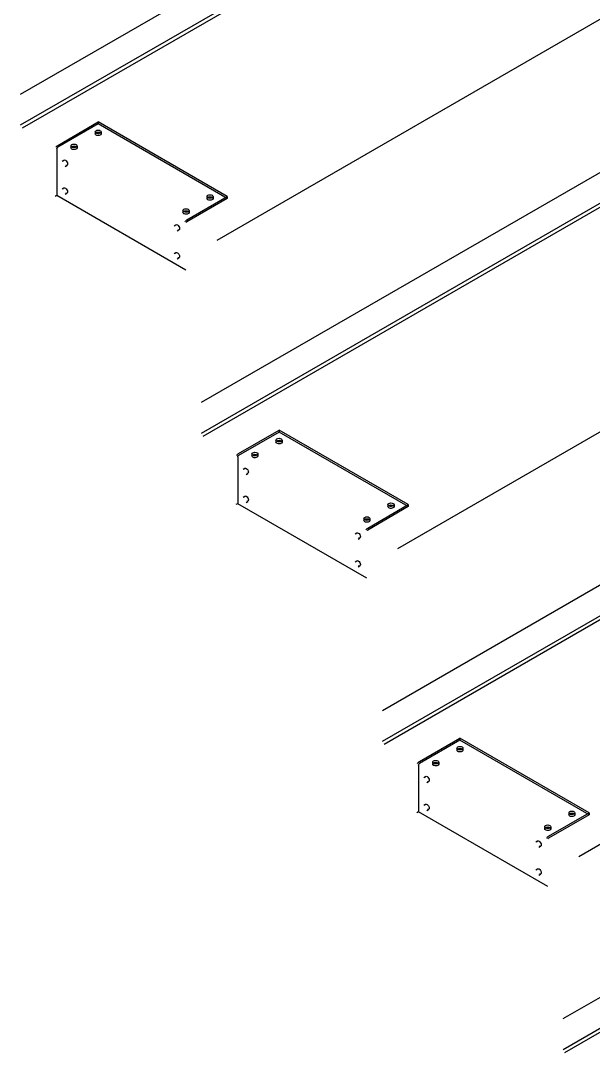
# Model space of a CAD drawing. Extents: x 0 to 316, y 0 to 723.
# Drawn here: x 89.2 to 183.2, y 23.4 to 192.9 of the extents above; entities that cross this region are included whole.
import ezdxf

# ---------------------------------------------------------------- set-up
doc = ezdxf.new("R2010")
doc.units = 0
doc.layers.get('0').update_dxf_attribs({"linetype": 'CONTINUOUS'})

msp = doc.modelspace()

# ---------------------------------------------------------------- linework, layer by layer
at = {"color": 253}
for p, q in [((89.1716, 180.847), (181.096, 233.919)), ((89.1716, 175.785), (181.096, 228.858)), ((89.4539, 175.295), (181.379, 228.367)), ((121.416, 156.843), (213.34, 209.915)), ((118.87, 130.225), (210.794, 183.297)), ((118.87, 125.162), (210.794, 178.235)), ((119.154, 124.672), (211.077, 177.745)), ((95.2528, 172.437), (101.901, 176.276)), ((101.901, 175.948), (95.2528, 172.111)), ((101.4, 174.643), (101.4, 174.315)), ((123.112, 164.028), (101.901, 176.276)), ((101.901, 176.276), (101.901, 175.948)), ((123.112, 163.701), (101.901, 175.948)), ((102.399, 174.643), (102.399, 174.315)), ((95.1107, 171.866), (95.1107, 164.192)), ((97.4397, 172.357), (97.4397, 172.029)), ((98.4402, 172.357), (98.4402, 172.029)), ((95.9926, 169.849), (96.2752, 170.013)), ((96.4928, 168.983), (96.7754, 169.147)), ((95.9926, 165.278), (96.2752, 165.44)), ((96.4928, 164.411), (96.7754, 164.575)), ((95.1107, 164.192), (94.8284, 164.028)), ((116.324, 151.944), (95.1107, 164.192)), ((116.466, 160.19), (123.112, 164.028)), ((123.112, 163.701), (116.466, 159.863)), ((119.785, 164.028), (119.785, 163.701)), ((120.785, 164.028), (120.785, 163.701)), ((123.112, 164.028), (123.112, 163.701)), ((115.824, 161.742), (115.824, 161.415)), ((116.824, 161.742), (116.824, 161.415)), ((114.377, 159.235), (114.661, 159.398)), ((114.877, 158.37), (115.16, 158.532)), ((151.114, 106.221), (243.038, 159.293)), ((114.377, 154.663), (114.661, 154.827)), ((114.877, 153.797), (115.16, 153.96)), ((148.569, 79.6025), (240.492, 132.675)), ((148.569, 74.5395), (240.492, 127.612)), ((124.951, 121.816), (131.598, 125.652)), ((152.812, 113.406), (131.598, 125.652)), ((131.598, 125.652), (131.598, 125.326)), ((148.851, 74.0502), (240.776, 127.123)), ((131.598, 125.326), (124.951, 121.488)), ((131.098, 124.019), (131.098, 123.693)), ((152.812, 113.078), (131.598, 125.326)), ((132.099, 124.019), (132.099, 123.693)), ((124.81, 121.244), (124.81, 113.568)), ((127.138, 121.733), (127.138, 121.407)), ((128.138, 121.733), (128.138, 121.407)), ((125.691, 119.228), (125.975, 119.391)), ((126.191, 118.361), (126.474, 118.524)), ((124.81, 113.568), (124.528, 113.406)), ((146.022, 101.322), (124.81, 113.568)), ((125.691, 114.654), (125.975, 114.817)), ((126.191, 113.789), (126.474, 113.951)), ((146.164, 109.568), (152.812, 113.406)), ((152.812, 113.078), (146.164, 109.241)), ((149.483, 113.406), (149.483, 113.078)), ((150.483, 113.406), (150.483, 113.078)), ((152.812, 113.406), (152.812, 113.078)), ((145.524, 111.118), (145.524, 110.793)), ((146.523, 111.118), (146.523, 110.793)), ((144.077, 108.613), (144.359, 108.775)), ((180.812, 55.5971), (272.737, 108.669)), ((144.575, 107.746), (144.859, 107.909)), ((144.077, 104.041), (144.359, 104.203)), ((144.575, 103.174), (144.859, 103.338)), ((178.267, 28.9788), (270.191, 82.0512)), ((178.267, 23.9172), (270.191, 76.9895)), ((178.55, 23.4267), (270.474, 76.4992)), ((154.65, 71.1923), (161.297, 75.0288)), ((161.297, 74.7035), (154.65, 70.8656)), ((182.51, 62.7821), (161.297, 75.0288)), ((161.297, 75.0288), (161.297, 74.7035)), ((182.51, 62.4554), (161.297, 74.7035)), ((160.796, 73.3958), (160.796, 73.0705)), ((161.797, 73.3958), (161.797, 73.0705)), ((154.509, 70.6205), (154.509, 62.9447)), ((156.837, 71.1108), (156.837, 70.7842)), ((157.836, 71.1108), (157.836, 70.7842)), ((155.39, 68.6043), (155.673, 68.767)), ((155.889, 67.739), (156.173, 67.9016)), ((154.509, 62.9447), (154.226, 62.7821)), ((175.722, 50.698), (154.509, 62.9447)), ((155.39, 64.032), (155.673, 64.196)), ((155.889, 63.1652), (156.173, 63.3293)), ((175.863, 58.9442), (182.51, 62.7821)), ((179.181, 62.7821), (179.181, 62.4554)), ((180.181, 62.7821), (180.181, 62.4554)), ((182.51, 62.7821), (182.51, 62.4554)), ((182.51, 62.4554), (175.863, 58.6176)), ((175.222, 60.4957), (175.222, 60.1694)), ((176.222, 60.4957), (176.222, 60.1694)), ((173.775, 57.9893), (174.057, 58.1533)), ((174.275, 57.1239), (174.558, 57.2879)), ((173.775, 53.4169), (174.057, 53.5809)), ((174.275, 52.5515), (174.558, 52.7142))]:
    msp.add_line(p, q, dxfattribs=at)
for points in [[(101.4, 174.643), (101.4, 174.801), (101.623, 174.931), (101.901, 174.931)], [(101.546, 174.439), (101.453, 174.493), (101.4, 174.566), (101.4, 174.643)], [(101.4, 174.315), (101.4, 174.475), (101.623, 174.604), (101.901, 174.604)], [(101.901, 174.931), (102.176, 174.931), (102.399, 174.801), (102.399, 174.643)], [(101.901, 174.604), (102.176, 174.604), (102.399, 174.475), (102.399, 174.315)], [(102.399, 174.643), (102.399, 174.526), (102.278, 174.42), (102.091, 174.376)], [(101.546, 174.111), (101.453, 174.165), (101.4, 174.239), (101.4, 174.315)], [(102.091, 174.376), (101.904, 174.331), (101.69, 174.355), (101.546, 174.439)], [(102.091, 174.049), (101.904, 174.005), (101.69, 174.03), (101.546, 174.111)], [(102.399, 174.315), (102.399, 174.199), (102.278, 174.093), (102.091, 174.049)], [(94.9523, 172.121), (95.0323, 172.259), (95.1399, 172.372), (95.2528, 172.437)], [(95.1107, 171.866), (95.1107, 171.956), (95.1742, 172.066), (95.2528, 172.111)], [(97.4397, 172.357), (97.4397, 172.515), (97.6644, 172.645), (97.9399, 172.645)], [(97.5857, 172.153), (97.4919, 172.207), (97.4397, 172.28), (97.4397, 172.357)], [(97.4397, 172.029), (97.4397, 172.189), (97.6644, 172.318), (97.9399, 172.318)], [(97.5857, 171.825), (97.4919, 171.88), (97.4397, 171.953), (97.4397, 172.029)], [(98.1315, 172.09), (97.9442, 172.044), (97.729, 172.069), (97.5857, 172.153)], [(98.1315, 171.763), (97.9442, 171.719), (97.729, 171.742), (97.5857, 171.825)], [(97.9399, 172.645), (98.2155, 172.645), (98.4402, 172.515), (98.4402, 172.357)], [(97.9399, 172.318), (98.2155, 172.318), (98.4402, 172.189), (98.4402, 172.029)], [(98.4402, 172.357), (98.4402, 172.24), (98.3174, 172.135), (98.1315, 172.09)], [(98.4402, 172.029), (98.4402, 171.912), (98.3174, 171.807), (98.1315, 171.763)], [(96.1789, 169.855), (96.1912, 169.929), (96.2258, 169.984), (96.2752, 170.013)], [(96.2752, 170.013), (96.4131, 170.093), (96.6378, 169.963), (96.7754, 169.725)], [(96.7754, 169.725), (96.9133, 169.485), (96.9133, 169.226), (96.7754, 169.147)], [(96.7754, 169.147), (96.726, 169.117), (96.6611, 169.116), (96.5909, 169.142)], [(96.1789, 165.283), (96.1912, 165.356), (96.2258, 165.412), (96.2752, 165.44)], [(96.2752, 165.44), (96.4131, 165.52), (96.6378, 165.391), (96.7754, 165.152)], [(96.7754, 164.575), (96.726, 164.545), (96.6611, 164.543), (96.5909, 164.569)], [(96.7754, 165.152), (96.9133, 164.913), (96.9133, 164.655), (96.7754, 164.575)], [(119.785, 164.028), (119.785, 164.188), (120.008, 164.316), (120.285, 164.316)], [(119.931, 163.824), (119.837, 163.878), (119.785, 163.951), (119.785, 164.028)], [(119.785, 163.701), (119.785, 163.86), (120.008, 163.991), (120.285, 163.991)], [(119.931, 163.497), (119.837, 163.551), (119.785, 163.624), (119.785, 163.701)], [(120.476, 163.762), (120.289, 163.716), (120.074, 163.741), (119.931, 163.824)], [(120.476, 163.434), (120.289, 163.39), (120.074, 163.415), (119.931, 163.497)], [(120.285, 164.316), (120.56, 164.316), (120.785, 164.188), (120.785, 164.028)], [(120.285, 163.991), (120.56, 163.991), (120.785, 163.86), (120.785, 163.701)], [(120.785, 164.028), (120.785, 163.911), (120.662, 163.805), (120.476, 163.762)], [(120.785, 163.701), (120.785, 163.584), (120.662, 163.479), (120.476, 163.434)], [(115.824, 161.742), (115.824, 161.902), (116.049, 162.03), (116.324, 162.03)], [(115.971, 161.538), (115.878, 161.592), (115.824, 161.666), (115.824, 161.742)], [(115.824, 161.415), (115.824, 161.575), (116.049, 161.703), (116.324, 161.703)], [(115.971, 161.211), (115.878, 161.265), (115.824, 161.338), (115.824, 161.415)], [(116.516, 161.476), (116.33, 161.43), (116.114, 161.455), (115.971, 161.538)], [(116.516, 161.148), (116.33, 161.104), (116.114, 161.128), (115.971, 161.211)], [(116.324, 162.03), (116.601, 162.03), (116.824, 161.902), (116.824, 161.742)], [(116.324, 161.703), (116.601, 161.703), (116.824, 161.575), (116.824, 161.415)], [(116.824, 161.742), (116.824, 161.626), (116.703, 161.52), (116.516, 161.476)], [(116.824, 161.415), (116.824, 161.298), (116.703, 161.193), (116.516, 161.148)], [(114.563, 159.242), (114.576, 159.314), (114.61, 159.369), (114.661, 159.398)], [(114.661, 159.398), (114.799, 159.479), (115.022, 159.349), (115.16, 159.11)], [(116.166, 159.873), (116.246, 160.011), (116.353, 160.125), (116.466, 160.19)], [(116.366, 159.759), (116.393, 159.804), (116.429, 159.843), (116.466, 159.863)], [(115.16, 158.532), (115.11, 158.503), (115.045, 158.502), (114.975, 158.527)], [(115.16, 159.11), (115.299, 158.87), (115.299, 158.612), (115.16, 158.532)], [(114.563, 154.668), (114.576, 154.743), (114.61, 154.798), (114.661, 154.827)], [(114.661, 154.827), (114.799, 154.906), (115.022, 154.776), (115.16, 154.537)], [(115.16, 154.537), (115.299, 154.299), (115.299, 154.04), (115.16, 153.96)], [(115.16, 153.96), (115.11, 153.931), (115.045, 153.93), (114.975, 153.954)], [(131.098, 124.019), (131.098, 124.179), (131.322, 124.309), (131.598, 124.309)], [(131.244, 123.815), (131.151, 123.869), (131.098, 123.944), (131.098, 124.019)], [(131.098, 123.693), (131.098, 123.853), (131.322, 123.981), (131.598, 123.981)], [(131.79, 123.752), (131.603, 123.708), (131.388, 123.733), (131.244, 123.815)], [(131.598, 124.309), (131.874, 124.309), (132.099, 124.179), (132.099, 124.019)], [(131.598, 123.981), (131.874, 123.981), (132.099, 123.853), (132.099, 123.693)], [(132.099, 124.019), (132.099, 123.902), (131.976, 123.797), (131.79, 123.752)], [(131.244, 123.489), (131.151, 123.544), (131.098, 123.617), (131.098, 123.693)], [(131.79, 123.427), (131.603, 123.381), (131.388, 123.406), (131.244, 123.489)], [(132.099, 123.693), (132.099, 123.577), (131.976, 123.471), (131.79, 123.427)], [(124.652, 121.499), (124.73, 121.637), (124.839, 121.75), (124.951, 121.816)], [(124.81, 121.244), (124.81, 121.334), (124.874, 121.444), (124.951, 121.488)], [(127.138, 121.733), (127.138, 121.892), (127.362, 122.023), (127.638, 122.023)], [(127.285, 121.529), (127.192, 121.583), (127.138, 121.656), (127.138, 121.733)], [(127.138, 121.407), (127.138, 121.567), (127.362, 121.696), (127.638, 121.696)], [(127.285, 121.202), (127.192, 121.256), (127.138, 121.331), (127.138, 121.407)], [(127.83, 121.466), (127.643, 121.422), (127.427, 121.447), (127.285, 121.529)], [(127.83, 121.141), (127.643, 121.095), (127.427, 121.12), (127.285, 121.202)], [(127.638, 122.023), (127.915, 122.023), (128.138, 121.892), (128.138, 121.733)], [(127.638, 121.696), (127.915, 121.696), (128.138, 121.567), (128.138, 121.407)], [(128.138, 121.733), (128.138, 121.616), (128.017, 121.511), (127.83, 121.466)], [(128.138, 121.407), (128.138, 121.291), (128.017, 121.185), (127.83, 121.141)], [(125.877, 119.232), (125.889, 119.306), (125.924, 119.362), (125.975, 119.391)], [(125.975, 119.391), (126.112, 119.47), (126.336, 119.341), (126.474, 119.101)], [(126.474, 119.101), (126.613, 118.863), (126.613, 118.604), (126.474, 118.524)], [(126.474, 118.524), (126.424, 118.495), (126.359, 118.493), (126.289, 118.518)], [(125.877, 114.66), (125.889, 114.733), (125.924, 114.788), (125.975, 114.817)], [(125.975, 114.817), (126.112, 114.897), (126.336, 114.768), (126.474, 114.529)], [(126.474, 113.951), (126.424, 113.923), (126.359, 113.92), (126.289, 113.946)], [(126.474, 114.529), (126.613, 114.29), (126.613, 114.031), (126.474, 113.951)], [(149.483, 113.406), (149.483, 113.564), (149.707, 113.694), (149.983, 113.694)], [(149.983, 113.694), (150.259, 113.694), (150.483, 113.564), (150.483, 113.406)], [(149.629, 113.202), (149.535, 113.255), (149.483, 113.328), (149.483, 113.406)], [(149.483, 113.078), (149.483, 113.239), (149.707, 113.367), (149.983, 113.367)], [(149.629, 112.874), (149.535, 112.929), (149.483, 113.002), (149.483, 113.078)], [(150.174, 113.138), (149.987, 113.093), (149.772, 113.117), (149.629, 113.202)], [(150.174, 112.812), (149.987, 112.768), (149.772, 112.791), (149.629, 112.874)], [(149.983, 113.367), (150.259, 113.367), (150.483, 113.239), (150.483, 113.078)], [(150.483, 113.406), (150.483, 113.289), (150.361, 113.184), (150.174, 113.138)], [(150.483, 113.078), (150.483, 112.962), (150.361, 112.856), (150.174, 112.812)], [(145.524, 111.118), (145.524, 111.278), (145.747, 111.408), (146.022, 111.408)], [(145.67, 110.914), (145.576, 110.969), (145.524, 111.042), (145.524, 111.118)], [(145.524, 110.793), (145.524, 110.951), (145.747, 111.081), (146.022, 111.081)], [(145.67, 110.589), (145.576, 110.643), (145.524, 110.716), (145.524, 110.793)], [(146.214, 110.852), (146.028, 110.807), (145.813, 110.833), (145.67, 110.914)], [(146.214, 110.526), (146.028, 110.482), (145.813, 110.505), (145.67, 110.589)], [(146.022, 111.408), (146.299, 111.408), (146.523, 111.278), (146.523, 111.118)], [(146.022, 111.081), (146.299, 111.081), (146.523, 110.951), (146.523, 110.793)], [(146.523, 111.118), (146.523, 111.002), (146.401, 110.896), (146.214, 110.852)], [(146.523, 110.793), (146.523, 110.676), (146.401, 110.57), (146.214, 110.526)], [(144.261, 108.619), (144.275, 108.692), (144.308, 108.747), (144.359, 108.775)], [(144.359, 108.775), (144.497, 108.855), (144.72, 108.726), (144.859, 108.487)], [(144.859, 108.487), (144.997, 108.248), (144.997, 107.99), (144.859, 107.909)], [(145.864, 109.251), (145.944, 109.389), (146.051, 109.502), (146.164, 109.568)], [(146.065, 109.135), (146.091, 109.182), (146.127, 109.219), (146.164, 109.241)], [(144.859, 107.909), (144.808, 107.88), (144.744, 107.878), (144.673, 107.904)], [(144.261, 104.045), (144.275, 104.119), (144.308, 104.174), (144.359, 104.203)], [(144.359, 104.203), (144.497, 104.283), (144.72, 104.155), (144.859, 103.914)], [(144.859, 103.914), (144.997, 103.675), (144.997, 103.418), (144.859, 103.338)], [(144.859, 103.338), (144.808, 103.309), (144.744, 103.306), (144.673, 103.331)], [(160.796, 73.3958), (160.796, 73.557), (161.021, 73.685), (161.297, 73.685)], [(160.943, 73.1919), (160.849, 73.2469), (160.796, 73.3199), (160.796, 73.3958)], [(160.796, 73.0705), (160.796, 73.2289), (161.021, 73.3584), (161.297, 73.3584)], [(160.943, 72.8666), (160.849, 72.9202), (160.796, 72.9933), (160.796, 73.0705)], [(161.488, 73.1298), (161.301, 73.0857), (161.086, 73.1104), (160.943, 73.1919)], [(161.297, 73.685), (161.572, 73.685), (161.797, 73.557), (161.797, 73.3958)], [(161.297, 73.3584), (161.572, 73.3584), (161.797, 73.2289), (161.797, 73.0705)], [(161.797, 73.3958), (161.797, 73.2801), (161.674, 73.1739), (161.488, 73.1298)], [(161.797, 73.0705), (161.797, 72.9534), (161.674, 72.8486), (161.488, 72.8031)], [(154.35, 70.8752), (154.43, 71.0131), (154.537, 71.1274), (154.65, 71.1923)], [(156.837, 71.1108), (156.837, 71.2706), (157.061, 71.399), (157.337, 71.399)], [(157.337, 71.399), (157.613, 71.399), (157.836, 71.2706), (157.836, 71.1108)], [(161.488, 72.8031), (161.301, 72.7576), (161.086, 72.7837), (160.943, 72.8666)], [(154.509, 70.6205), (154.509, 70.7101), (154.572, 70.8201), (154.65, 70.8656)], [(156.983, 70.9069), (156.89, 70.9605), (156.837, 71.0336), (156.837, 71.1108)], [(156.837, 70.7842), (156.837, 70.9429), (157.061, 71.0724), (157.337, 71.0724)], [(156.983, 70.5788), (156.89, 70.6342), (156.837, 70.7072), (156.837, 70.7842)], [(157.528, 70.8434), (157.342, 70.7993), (157.127, 70.823), (156.983, 70.9069)], [(157.528, 70.5171), (157.342, 70.473), (157.127, 70.4977), (156.983, 70.5788)], [(157.337, 71.0724), (157.613, 71.0724), (157.836, 70.9429), (157.836, 70.7842)], [(157.836, 71.1108), (157.836, 70.9937), (157.715, 70.8875), (157.528, 70.8434)], [(157.836, 70.7842), (157.836, 70.667), (157.715, 70.5626), (157.528, 70.5171)], [(155.575, 68.6096), (155.589, 68.6827), (155.622, 68.738), (155.673, 68.767)], [(155.673, 68.767), (155.811, 68.8467), (156.035, 68.7186), (156.173, 68.4788)], [(156.173, 67.9016), (156.122, 67.8727), (156.057, 67.8699), (155.987, 67.896)], [(156.173, 68.4788), (156.311, 68.2392), (156.311, 67.9813), (156.173, 67.9016)], [(155.575, 64.0373), (155.589, 64.1117), (155.622, 64.1671), (155.673, 64.196)], [(155.673, 64.196), (155.811, 64.2744), (156.035, 64.1449), (156.173, 63.9064)], [(156.173, 63.3293), (156.122, 63.3003), (156.057, 63.2989), (155.987, 63.3236)], [(156.173, 63.9064), (156.311, 63.6669), (156.311, 63.4076), (156.173, 63.3293)], [(179.181, 62.7821), (179.181, 62.9419), (179.405, 63.0714), (179.681, 63.0714)], [(179.328, 62.5782), (179.234, 62.6318), (179.181, 62.7048), (179.181, 62.7821)], [(179.181, 62.4554), (179.181, 62.6152), (179.405, 62.7447), (179.681, 62.7447)], [(179.681, 63.0714), (179.958, 63.0714), (180.181, 62.9419), (180.181, 62.7821)], [(179.681, 62.7447), (179.958, 62.7447), (180.181, 62.6152), (180.181, 62.4554)], [(180.181, 62.7821), (180.181, 62.665), (180.06, 62.5602), (179.873, 62.5147)], [(179.328, 62.2515), (179.234, 62.3051), (179.181, 62.3796), (179.181, 62.4554)], [(179.873, 62.5147), (179.687, 62.472), (179.471, 62.4953), (179.328, 62.5782)], [(179.873, 62.1894), (179.687, 62.1439), (179.471, 62.169), (179.328, 62.2515)], [(180.181, 62.4554), (180.181, 62.3397), (180.06, 62.2335), (179.873, 62.1894)], [(175.222, 60.4957), (175.222, 60.6559), (175.445, 60.784), (175.722, 60.784)], [(175.368, 60.2918), (175.274, 60.3458), (175.222, 60.4188), (175.222, 60.4957)], [(175.222, 60.1694), (175.222, 60.3292), (175.445, 60.4587), (175.722, 60.4587)], [(175.368, 59.9652), (175.274, 60.0191), (175.222, 60.0936), (175.222, 60.1694)], [(175.913, 60.2297), (175.726, 60.1846), (175.511, 60.2093), (175.368, 60.2918)], [(175.913, 59.902), (175.726, 59.8579), (175.511, 59.8826), (175.368, 59.9652)], [(175.722, 60.784), (175.998, 60.784), (176.222, 60.6559), (176.222, 60.4957)], [(175.722, 60.4587), (175.998, 60.4587), (176.222, 60.3292), (176.222, 60.1694)], [(176.222, 60.4957), (176.222, 60.3786), (176.1, 60.2738), (175.913, 60.2297)], [(176.222, 60.1694), (176.222, 60.0523), (176.1, 59.9475), (175.913, 59.902)], [(173.959, 57.9949), (173.973, 58.069), (174.006, 58.123), (174.057, 58.1533)], [(174.057, 58.1533), (174.195, 58.2316), (174.42, 58.1036), (174.558, 57.8637)], [(174.558, 57.8637), (174.695, 57.6255), (174.695, 57.3663), (174.558, 57.2879)], [(175.563, 58.6285), (175.642, 58.765), (175.751, 58.8793), (175.863, 58.9442)], [(175.763, 58.5128), (175.79, 58.5583), (175.825, 58.5971), (175.863, 58.6176)], [(174.558, 57.2879), (174.506, 57.2576), (174.442, 57.2548), (174.371, 57.2809)], [(173.959, 53.424), (173.973, 53.497), (174.006, 53.552), (174.057, 53.5809)], [(174.057, 53.5809), (174.195, 53.6607), (174.42, 53.5312), (174.558, 53.2927)], [(174.558, 52.7142), (174.506, 52.6852), (174.442, 52.6838), (174.371, 52.7099)], [(174.558, 53.2927), (174.695, 53.0518), (174.695, 52.7939), (174.558, 52.7142)]]:
    msp.add_open_spline(points, degree=3, dxfattribs=at)

doc.saveas('drawing.dxf')
